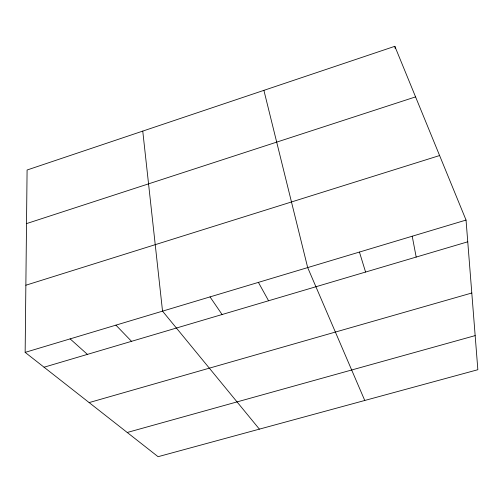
<?xml version="1.0" encoding="UTF-8"?>
<svg xmlns="http://www.w3.org/2000/svg" width="503" height="503" viewBox="0 0 503 503"><rect width="100%" height="100%" fill="white"/><g stroke="black" fill="none" stroke-linecap="round" stroke-linejoin="round"><path stroke-width="0.75" d="M25.15 352.377L27.087 170.008L394.842 46.307L466.042 220.069L477.85 369.711L158.087 456.693L25.15 352.377L466.042 220.069M26.521 223.609L415.572 96.89M25.86 285.226L439.603 155.54M44.063 367.215L467.759 241.805M89.144 402.589L471.801 293.004M127.234 432.479L475.159 335.614M70.124 338.877L87.415 354.382M115.916 325.139L131.528 341.33M259.391 429.141L162.538 311.143L142.758 131.101M210.028 296.896L222.087 314.52M258.397 282.378L268.577 300.763M364.763 400.476L307.685 267.59L263.899 90.351M359.438 252.06L365.58 272.048M412.215 236.221L416.188 257.071M394.842 46.307L395.22 48.602"/></g></svg>
